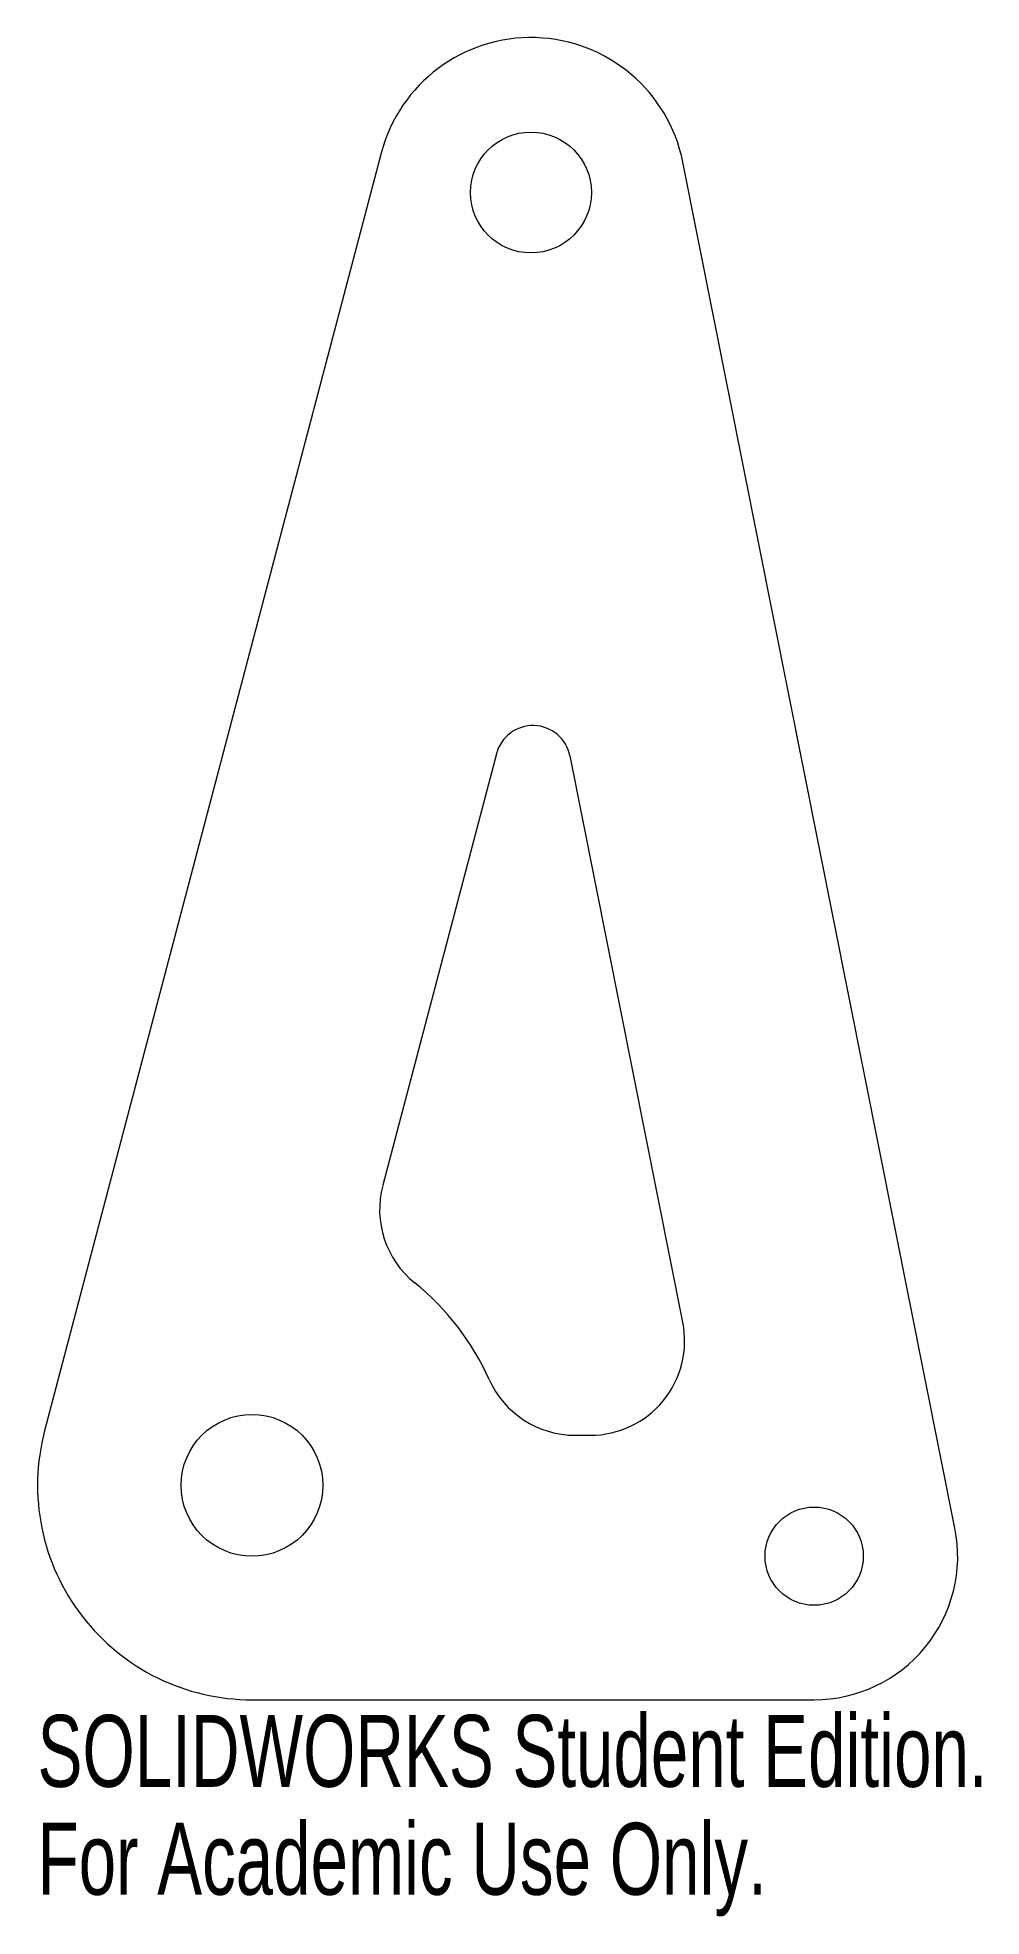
# Model space of a CAD drawing. Header units: inches. Extents: x -0.57 to 1.93, y -1.14 to 3.83.
import ezdxf

# ---------------------------------------------------------------- set-up
doc = ezdxf.new("R2010")
doc.units = ezdxf.units.IN
doc.header["$MEASUREMENT"] = 0
doc.styles.add('SLDTEXTSTYLE0', font='TXT', dxfattribs={"width": 0.7})

msp = doc.modelspace()

# ---------------------------------------------------------------- linework, layer by layer
at = {"color": 7, "linetype": 'Continuous', "lineweight": 15}
for p, q in [((0.342, 3.5257), (-0.5488, 0.1446)), ((1.8609, -0.1132), (1.1406, 3.5013)), ((0.6471, 1.9361), (0.3462, 0.7939)), ((1.1406, 0.4314), (0.8419, 1.9302)), ((0.8559, 0.1325), (0.8954, 0.1325)), ((0, -0.5675), (1.4882, -0.5675))]:
    msp.add_line(p, q, dxfattribs=at)
for centre, radius in [((0.7385, 3.4212), 0.16), ((0, 0), 0.1875), ((1.4882, -0.1875), 0.13)]:
    msp.add_circle(centre, radius, dxfattribs=at)
for centre, radius, start, end in [((0.7385, 3.4212), 0.41, 11.2705, 165.2401), ((0.7438, 1.9106), 0.1, 11.2705, 165.2401), ((0.5879, 0.7302), 0.25, 165.2401, 231.1608), ((0, 0), 0.6875, 24.0793, 51.1608), ((0.8954, 0.3825), 0.25, 270, 11.2705), ((0.8559, 0.3825), 0.25, 204.0793, 270), ((0, 0), 0.5675, 165.2401, 270), ((1.4882, -0.1875), 0.38, 270, 11.2705)]:
    msp.add_arc(centre, radius, start, end, dxfattribs=at)

# ---------------------------------------------------------------- texts
at = {"color": 7, "linetype": 'Continuous', "char_height": 0.1903, "attachment_point": 1, "style": 'SLDTEXTSTYLE0'}
for s, insert in [('SOLIDWORKS Student Edition.', (-0.5675, -0.6076)), ('For Academic Use Only.', (-0.5675, -0.8931))]:
    msp.add_mtext(s, dxfattribs=dict(at, insert=insert))

doc.saveas('drawing.dxf')
